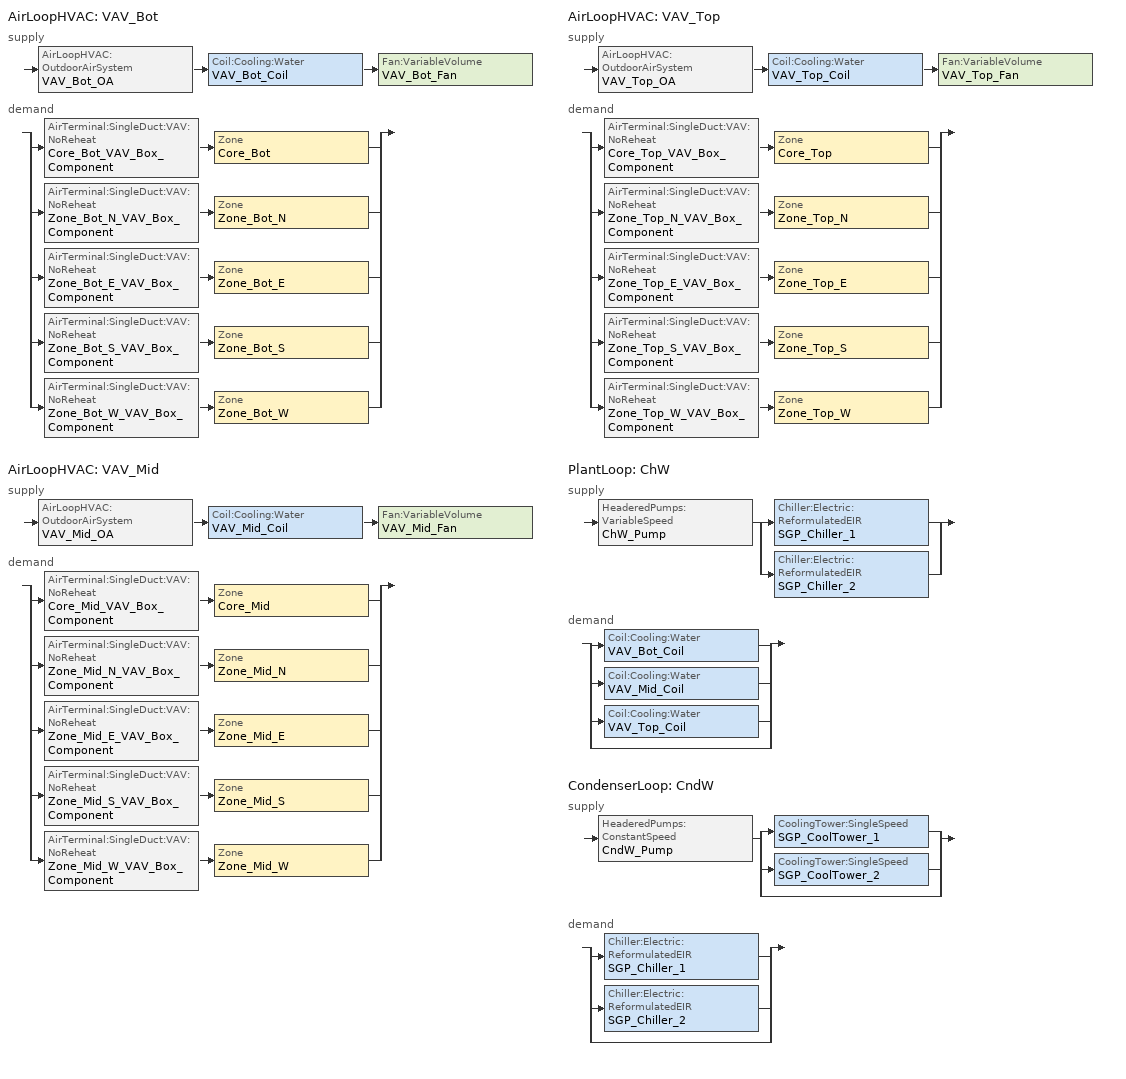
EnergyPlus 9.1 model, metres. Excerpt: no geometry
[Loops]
AirLoopHVAC 'VAV_Bot'
 supply: AirLoopHVAC:OutdoorAirSystem 'VAV_Bot_OA' > Coil:Cooling:Water 'VAV_Bot_Coil' > Fan:VariableVolume 'VAV_Bot_Fan'
 demand: split
  | AirTerminal:SingleDuct:VAV:NoReheat 'Core_Bot_VAV_Box_Component' > Zone 'Core_Bot'
  | AirTerminal:SingleDuct:VAV:NoReheat 'Zone_Bot_N_VAV_Box_Component' > Zone 'Zone_Bot_N'
  | AirTerminal:SingleDuct:VAV:NoReheat 'Zone_Bot_E_VAV_Box_Component' > Zone 'Zone_Bot_E'
  | AirTerminal:SingleDuct:VAV:NoReheat 'Zone_Bot_S_VAV_Box_Component' > Zone 'Zone_Bot_S'
  | AirTerminal:SingleDuct:VAV:NoReheat 'Zone_Bot_W_VAV_Box_Component' > Zone 'Zone_Bot_W'
AirLoopHVAC 'VAV_Mid'
 supply: AirLoopHVAC:OutdoorAirSystem 'VAV_Mid_OA' > Coil:Cooling:Water 'VAV_Mid_Coil' > Fan:VariableVolume 'VAV_Mid_Fan'
 demand: split
  | AirTerminal:SingleDuct:VAV:NoReheat 'Core_Mid_VAV_Box_Component' > Zone 'Core_Mid'
  | AirTerminal:SingleDuct:VAV:NoReheat 'Zone_Mid_N_VAV_Box_Component' > Zone 'Zone_Mid_N'
  | AirTerminal:SingleDuct:VAV:NoReheat 'Zone_Mid_E_VAV_Box_Component' > Zone 'Zone_Mid_E'
  | AirTerminal:SingleDuct:VAV:NoReheat 'Zone_Mid_S_VAV_Box_Component' > Zone 'Zone_Mid_S'
  | AirTerminal:SingleDuct:VAV:NoReheat 'Zone_Mid_W_VAV_Box_Component' > Zone 'Zone_Mid_W'
AirLoopHVAC 'VAV_Top'
 supply: AirLoopHVAC:OutdoorAirSystem 'VAV_Top_OA' > Coil:Cooling:Water 'VAV_Top_Coil' > Fan:VariableVolume 'VAV_Top_Fan'
 demand: split
  | AirTerminal:SingleDuct:VAV:NoReheat 'Core_Top_VAV_Box_Component' > Zone 'Core_Top'
  | AirTerminal:SingleDuct:VAV:NoReheat 'Zone_Top_N_VAV_Box_Component' > Zone 'Zone_Top_N'
  | AirTerminal:SingleDuct:VAV:NoReheat 'Zone_Top_E_VAV_Box_Component' > Zone 'Zone_Top_E'
  | AirTerminal:SingleDuct:VAV:NoReheat 'Zone_Top_S_VAV_Box_Component' > Zone 'Zone_Top_S'
  | AirTerminal:SingleDuct:VAV:NoReheat 'Zone_Top_W_VAV_Box_Component' > Zone 'Zone_Top_W'
PlantLoop 'ChW'
 supply: HeaderedPumps:VariableSpeed 'ChW_Pump' > split
  | Chiller:Electric:ReformulatedEIR 'SGP_Chiller_1'
  | Chiller:Electric:ReformulatedEIR 'SGP_Chiller_2'
 demand: split
  | Coil:Cooling:Water 'VAV_Bot_Coil'
  | Coil:Cooling:Water 'VAV_Mid_Coil'
  | Coil:Cooling:Water 'VAV_Top_Coil'
  | bypass
CondenserLoop 'CndW'
 supply: HeaderedPumps:ConstantSpeed 'CndW_Pump' > split
  | CoolingTower:SingleSpeed 'SGP_CoolTower_1'
  | CoolingTower:SingleSpeed 'SGP_CoolTower_2'
  | bypass
 demand: split
  | Chiller:Electric:ReformulatedEIR 'SGP_Chiller_1'
  | Chiller:Electric:ReformulatedEIR 'SGP_Chiller_2'
  | bypass
[SizingPeriod:DesignDay] Day of Month=21; Day Type=SummerDesignDay; Maximum Dry-Bulb Temperature {C}=33.3; Daily Dry-Bulb Temperature Range {deltaC}=5.5; Dry-Bulb Temperature Range Modifier Type=DefaultMultipliers; Humidity Condition Type=Wetbulb; Wetbulb or DewPoint at Maximum Dry-Bulb {C}=27.8; Barometric Pressure {Pa}=101133; Wind Speed {m/s}=4.1; Wind Direction {deg}=30; Rain Indicator=No; Snow Indicator=No; Daylight Saving Time Indicator=No; Solar Model Indicator=ASHRAEtau; ASHRAE Clear Sky Optical Depth for Beam Irradiance (taub)=0.494; ASHRAE Clear Sky Optical Depth for Diffuse Irradiance (taud)=2.03
Name | Month
SGP_Design_Day_Oct | 10
SGP_Design_Day_Dec | 12
[Shading:Overhang]
Zone_Top_W_Wall_W_Shade: Window or Door=Zone_Top_W_Wall_W_Window; Height above Window or Door {m}=0; Tilt Angle from Window/Door {deg}=90; Left extension from Window/Door Width {m}=0; Right extension from Window/Door Width {m}=0; Depth {m}=0.6
[DesignSpecification:OutdoorAir] Outdoor Air Method=Maximum; Outdoor Air Flow per Person {m3/s-person}=0.0055; Outdoor Air Flow per Zone Floor Area {m3/s-m2}=6e-04
Name | Outdoor Air Flow per Zone {m3/s}
SZ_DSOA_Core_Bot; SZ_DSOA_Core_Mid; SZ_DSOA_Core_Top; SZ_DSOA_Zone_Bot_N; SZ_DSOA_Zone_Bot_E; SZ_DSOA_Zone_Bot_S; SZ_DSOA_Zone_Bot_W; SZ_DSOA_Zone_Mid_N; SZ_DSOA_Zone_Mid_E; SZ_DSOA_Zone_Mid_S; SZ_DSOA_Zone_Mid_W; SZ_DSOA_Zone_Top_N; SZ_DSOA_Zone_Top_E; SZ_DSOA_Zone_Top_S; SZ_DSOA_Zone_Top_W | 0
CM_DSOA_Core_Top; CM_DSOA_Zone_Top_S; CM_DSOA_Zone_Top_E; CM_DSOA_Zone_Top_N; CM_DSOA_Zone_Top_W; CM_DSOA_Core_Bot; CM_DSOA_Zone_Bot_S; CM_DSOA_Zone_Bot_E; CM_DSOA_Zone_Bot_N; CM_DSOA_Zone_Bot_W; CM_DSOA_Core_Mid; CM_DSOA_Zone_Mid_S; CM_DSOA_Zone_Mid_E; CM_DSOA_Zone_Mid_N; CM_DSOA_Zone_Mid_W
[DesignSpecification:ZoneAirDistribution] Zone Air Distribution Effectiveness in Cooling Mode=1; Zone Air Distribution Effectiveness in Heating Mode=1
CM_DSZAD_Core_Top; CM_DSZAD_Zone_Top_S; CM_DSZAD_Zone_Top_E; CM_DSZAD_Zone_Top_N; CM_DSZAD_Zone_Top_W; CM_DSZAD_Core_Bot; CM_DSZAD_Zone_Bot_S; CM_DSZAD_Zone_Bot_E; CM_DSZAD_Zone_Bot_N; CM_DSZAD_Zone_Bot_W; CM_DSZAD_Core_Mid; CM_DSZAD_Zone_Mid_S; CM_DSZAD_Zone_Mid_E; CM_DSZAD_Zone_Mid_N; CM_DSZAD_Zone_Mid_W
[Sizing:Zone] Zone Cooling Design Supply Air Temperature Input Method=SupplyAirTemperature; Zone Cooling Design Supply Air Temperature {C}=13.5; Zone Heating Design Supply Air Temperature Input Method=SupplyAirTemperature; Zone Heating Design Supply Air Temperature {C}=40; Zone Heating Design Supply Air Humidity Ratio {kgWater/kgDryAir}=0.008; Zone Heating Sizing Factor=0; Zone Cooling Sizing Factor=1.1; Cooling Design Air Flow Method=DesignDay; Cooling Design Air Flow Rate {m3/s}=0; Cooling Minimum Air Flow {m3/s}=0; Cooling Minimum Air Flow Fraction=0; Heating Design Air Flow Method=DesignDay; Heating Design Air Flow Rate {m3/s}=0
Name | Zone Cooling Design Supply Air Humidity Ratio {kgWater/kgDryAir} | Design Specification Outdoor Air Object
Core_Bot | 0.0085 | SZ_DSOA_Core_Bot
Core_Mid | 0.0085 | SZ_DSOA_Core_Mid
Core_Top | 0.0085 | SZ_DSOA_Core_Top
Zone_Bot_N | 0.008 | SZ_DSOA_Zone_Bot_N
Zone_Bot_E | 0.008 | SZ_DSOA_Zone_Bot_E
Zone_Bot_S | 0.008 | SZ_DSOA_Zone_Bot_S
Zone_Bot_W | 0.008 | SZ_DSOA_Zone_Bot_W
Zone_Mid_N | 0.008 | SZ_DSOA_Zone_Mid_N
Zone_Mid_E | 0.008 | SZ_DSOA_Zone_Mid_E
Zone_Mid_S | 0.008 | SZ_DSOA_Zone_Mid_S
Zone_Mid_W | 0.008 | SZ_DSOA_Zone_Mid_W
Zone_Top_N | 0.008 | SZ_DSOA_Zone_Top_N
Zone_Top_E | 0.008 | SZ_DSOA_Zone_Top_E
Zone_Top_S | 0.008 | SZ_DSOA_Zone_Top_S
Zone_Top_W | 0.008 | SZ_DSOA_Zone_Top_W
[Sizing:System] Type of Load to Size On=Total; Design Outdoor Air Flow Rate {m3/s}=Autosize; Central Heating Maximum System Air Flow Ratio=0.25; Preheat Design Temperature {C}=7; Preheat Design Humidity Ratio {kgWater/kgDryAir}=0.008; Precool Design Temperature {C}=12.8; Precool Design Humidity Ratio {kgWater/kgDryAir}=0.008; Central Cooling Design Supply Air Temperature {C}=12.8; Central Heating Design Supply Air Temperature {C}=12.8; Type of Zone Sum to Use=Coincident; 100% Outdoor Air in Cooling=No; 100% Outdoor Air in Heating=No; Central Cooling Design Supply Air Humidity Ratio {kgWater/kgDryAir}=0.008; Central Heating Design Supply Air Humidity Ratio {kgWater/kgDryAir}=0.008; Cooling Supply Air Flow Rate Method=DesignDay; Cooling Supply Air Flow Rate {m3/s}=0; Heating Supply Air Flow Rate Method=DesignDay; Heating Supply Air Flow Rate {m3/s}=0; System Outdoor Air Method=ZoneSum; Zone Maximum Outdoor Air Fraction=1; Cooling Design Capacity Method=CoolingDesignCapacity; Cooling Design Capacity {W}=autosize; Heating Design Capacity Method=HeatingDesignCapacity; Heating Design Capacity {W}=autosize; Central Cooling Capacity Control Method=OnOff
VAV_Bot; VAV_Mid; VAV_Top
[Sizing:Plant] Loop Design Temperature Difference {deltaC}=5.5
Name | Loop Type | Design Loop Exit Temperature {C}
ChW | Cooling | 6.7
CndW | Condenser | 29.5
[ZoneControl:Thermostat] Control Type Schedule=Sch_Zone_Thermostat_Control_Type
Name | Zone or ZoneList | Control 1
Core_Bot_Thermostat | Core_Bot | Core_Bot_SPSched
Core_Mid_Thermostat | Core_Mid | Core_Mid_SPSched
Core_Top_Thermostat | Core_Top | Core_Top_SPSched
Zone_Bot_N_Thermostat | Zone_Bot_N | Zone_Bot_N_SPSched
Zone_Bot_E_Thermostat | Zone_Bot_E | Zone_Bot_E_SPSched
Zone_Bot_S_Thermostat | Zone_Bot_S | Zone_Bot_S_SPSched
Zone_Bot_W_Thermostat | Zone_Bot_W | Zone_Bot_W_SPSched
Zone_Mid_N_Thermostat | Zone_Mid_N | Zone_Mid_N_SPSched
Zone_Mid_E_Thermostat | Zone_Mid_E | Zone_Mid_E_SPSched
Zone_Mid_S_Thermostat | Zone_Mid_S | Zone_Mid_S_SPSched
Zone_Mid_W_Thermostat | Zone_Mid_W | Zone_Mid_W_SPSched
Zone_Top_N_Thermostat | Zone_Top_N | Zone_Top_N_SPSched
Zone_Top_E_Thermostat | Zone_Top_E | Zone_Top_E_SPSched
Zone_Top_S_Thermostat | Zone_Top_S | Zone_Top_S_SPSched
Zone_Top_W_Thermostat | Zone_Top_W | Zone_Top_W_SPSched
[ThermostatSetpoint:SingleCooling]
Name | Setpoint Temperature Schedule
Core_Bot_SPSched; Core_Mid_SPSched; Core_Top_SPSched | Sch_Zone_Cooling_Setpoint_Wo_Solar
Zone_Bot_N_SPSched; Zone_Bot_E_SPSched; Zone_Bot_S_SPSched; Zone_Bot_W_SPSched; Zone_Mid_N_SPSched; Zone_Mid_E_SPSched; Zone_Mid_S_SPSched; Zone_Mid_W_SPSched; Zone_Top_N_SPSched; Zone_Top_E_SPSched; Zone_Top_S_SPSched; Zone_Top_W_SPSched | Sch_Zone_Cooling_Setpoint_Solar
[AirTerminal:SingleDuct:VAV:NoReheat] Availability Schedule=Sch_Always_On; Maximum Air Flow Rate {m3/s}=Autosize; Zone Minimum Air Flow Input Method=Constant; Constant Minimum Air Flow Fraction=0.2
Core_Bot_VAV_Box_Component; Core_Mid_VAV_Box_Component; Core_Top_VAV_Box_Component; Zone_Bot_N_VAV_Box_Component; Zone_Bot_E_VAV_Box_Component; Zone_Bot_S_VAV_Box_Component; Zone_Bot_W_VAV_Box_Component; Zone_Mid_N_VAV_Box_Component; Zone_Mid_E_VAV_Box_Component; Zone_Mid_S_VAV_Box_Component; Zone_Mid_W_VAV_Box_Component; Zone_Top_N_VAV_Box_Component; Zone_Top_E_VAV_Box_Component; Zone_Top_S_VAV_Box_Component; Zone_Top_W_VAV_Box_Component
[Zone equipment]
Core_Bot: Core_Bot_VAV_Box_Component
Core_Mid: Core_Mid_VAV_Box_Component
Core_Top: Core_Top_VAV_Box_Component
Zone_Bot_N: Zone_Bot_N_VAV_Box_Component
Zone_Bot_E: Zone_Bot_E_VAV_Box_Component
Zone_Bot_S: Zone_Bot_S_VAV_Box_Component
Zone_Bot_W: Zone_Bot_W_VAV_Box_Component
Zone_Mid_N: Zone_Mid_N_VAV_Box_Component
Zone_Mid_E: Zone_Mid_E_VAV_Box_Component
Zone_Mid_S: Zone_Mid_S_VAV_Box_Component
Zone_Mid_W: Zone_Mid_W_VAV_Box_Component
Zone_Top_N: Zone_Top_N_VAV_Box_Component
Zone_Top_E: Zone_Top_E_VAV_Box_Component
Zone_Top_S: Zone_Top_S_VAV_Box_Component
Zone_Top_W: Zone_Top_W_VAV_Box_Component
[Fan:VariableVolume] Availability Schedule=Sch_ACMV; Fan Total Efficiency=0.61; Pressure Rise {Pa}=1000; Maximum Flow Rate {m3/s}=Autosize; Fan Power Minimum Flow Rate Input Method=Fraction; Fan Power Minimum Flow Fraction=0.5; Motor Efficiency=0.91; Motor In Airstream Fraction=1; Fan Power Coefficient 1=0.0471828; Fan Power Coefficient 2=0.130542; Fan Power Coefficient 3=-0.117287; Fan Power Coefficient 4=0.940314; Fan Power Coefficient 5=0
VAV_Bot_Fan; VAV_Mid_Fan; VAV_Top_Fan
[Fan:ZoneExhaust] Availability Schedule=Sch_ACMV; Fan Total Efficiency=0.65; Maximum Flow Rate {m3/s}=0.388889; System Availability Manager Coupling Mode=Coupled; Balanced Exhaust Fraction Schedule=Sch_Always_On
Name | Pressure Rise {Pa}
Bot_Toilet_Exhaust_Fan; Top_Toilet_Exhaust_Fan | 800
Mid_Toilet_Exhaust_Fan | 12000
[Coil:Cooling:Water] Availability Schedule=Sch_Always_On; Design Water Flow Rate {m3/s}=Autosize; Design Air Flow Rate {m3/s}=Autosize; Design Inlet Water Temperature {C}=Autosize; Design Inlet Air Temperature {C}=Autosize; Design Outlet Air Temperature {C}=Autosize; Design Inlet Air Humidity Ratio {kgWater/kgDryAir}=Autosize; Design Outlet Air Humidity Ratio {kgWater/kgDryAir}=Autosize; Type of Analysis=DetailedAnalysis; Heat Exchanger Configuration=Crossflow
VAV_Bot_Coil; VAV_Mid_Coil; VAV_Top_Coil
[Controller:WaterCoil] Control Variable=Temperature; Action=Reverse; Actuator Variable=Flow; Maximum Actuated Flow {m3/s}=Autosize; Minimum Actuated Flow {m3/s}=0
VAV_Bot_Coil_Controller; VAV_Mid_Coil_Controller; VAV_Top_Coil_Controller
[Controller:OutdoorAir] Minimum Outdoor Air Flow Rate {m3/s}=0; Maximum Outdoor Air Flow Rate {m3/s}=Autosize; Economizer Control Type=NoEconomizer; Economizer Control Action Type=Modulateflow; Lockout Type=NoLockout; Minimum Limit Type=Fixedminimum; Minimum Outdoor Air Schedule=Sch_MinOA
Name | Mechanical Ventilation Controller
VAV_Bot_OA_Controller | VAV_Bot_DCV
VAV_Mid_OA_Controller | VAV_Mid_DCV
VAV_Top_OA_Controller | VAV_Top_DCV
[Controller:MechanicalVentilation] Availability Schedule=Sch_Always_On; Demand Controlled Ventilation=Yes; System Outdoor Air Method=VentilationRateProcedure
Name | Zone 1 | Design Specification Outdoor Air Object Name 1 | Design Specification Zone Air Distribution Object Name 1 | Zone 2 | Design Specification Outdoor Air Object Name 2 | Design Specification Zone Air Distribution Object Name 2 | Zone 3 | Design Specification Outdoor Air Object Name 3 | Design Specification Zone Air Distribution Object Name 3 | Zone 4 | Design Specification Outdoor Air Object Name 4 | Design Specification Zone Air Distribution Object Name 4 | Zone 5 | Design Specification Outdoor Air Object Name 5 | Design Specification Zone Air Distribution Object Name 5
VAV_Top_DCV | Core_Top | CM_DSOA_Core_Top | CM_DSZAD_Core_Top | Zone_Top_S | CM_DSOA_Zone_Top_S | CM_DSZAD_Zone_Top_S | Zone_Top_E | CM_DSOA_Zone_Top_E | CM_DSZAD_Zone_Top_E | Zone_Top_N | CM_DSOA_Zone_Top_N | CM_DSZAD_Zone_Top_N | Zone_Top_W | CM_DSOA_Zone_Top_W | CM_DSZAD_Zone_Top_W
VAV_Bot_DCV | Core_Bot | CM_DSOA_Core_Bot | CM_DSZAD_Core_Bot | Zone_Bot_S | CM_DSOA_Zone_Bot_S | CM_DSZAD_Zone_Bot_S | Zone_Bot_E | CM_DSOA_Zone_Bot_E | CM_DSZAD_Zone_Bot_E | Zone_Bot_N | CM_DSOA_Zone_Bot_N | CM_DSZAD_Zone_Bot_N | Zone_Bot_W | CM_DSOA_Zone_Bot_W | CM_DSZAD_Zone_Bot_W
VAV_Mid_DCV | Core_Mid | CM_DSOA_Core_Mid | CM_DSZAD_Core_Mid | Zone_Mid_S | CM_DSOA_Zone_Mid_S | CM_DSZAD_Zone_Mid_S | Zone_Mid_E | CM_DSOA_Zone_Mid_E | CM_DSZAD_Zone_Mid_E | Zone_Mid_N | CM_DSOA_Zone_Mid_N | CM_DSZAD_Zone_Mid_N | Zone_Mid_W | CM_DSOA_Zone_Mid_W | CM_DSZAD_Zone_Mid_W
[AirLoopHVAC] Design Supply Air Flow Rate {m3/s}=Autosize
VAV_Bot; VAV_Mid; VAV_Top
[HeaderedPumps:ConstantSpeed]
CndW_Pump: Total Design Flow Rate {m3/s}=0.16576; Number of Pumps in Bank=2; Flow Sequencing Control Scheme=Sequential; Design Pump Head {Pa}=150000; Design Power Consumption {W}=Autosize; Motor Efficiency=0.926; Fraction of Motor Inefficiencies to Fluid Stream=0; Pump Control Type=Intermittent
[HeaderedPumps:VariableSpeed]
ChW_Pump: Total Design Flow Rate {m3/s}=0.12288; Number of Pumps in Bank=2; Flow Sequencing Control Scheme=Sequential; Design Pump Head {Pa}=2e+05; Design Power Consumption {W}=Autosize; Motor Efficiency=0.932; Fraction of Motor Inefficiencies to Fluid Stream=0; Coefficient 1 of the Part Load Performance Curve=0.0015303; Coefficient 2 of the Part Load Performance Curve=0.0052081; Coefficient 3 of the Part Load Performance Curve=1.10862; Coefficient 4 of the Part Load Performance Curve=-0.116356; Minimum Flow Rate Fraction=0; Pump Control Type=Intermittent
[Chiller:Electric:ReformulatedEIR] Reference Capacity {W}=1400000; Reference COP {W/W}=6.1; Reference Leaving Chilled Water Temperature {C}=6.7; Reference Leaving Condenser Water Temperature {C}=35; Reference Chilled Water Flow Rate {m3/s}=Autosize; Reference Condenser Water Flow Rate {m3/s}=Autosize; Cooling Capacity Function of Temperature Curve=WC_Cent_2010_Pb_CapFT; Electric Input to Cooling Output Ratio Function of Temperature Curve=WC_Cent_2010_Pb_EIRFT; Electric Input to Cooling Output Ratio Function of Part Load Ratio Curve Type=LeavingCondenserWaterTemperature; Electric Input to Cooling Output Ratio Function of Part Load Ratio Curve=WC_Cent_Gt600_2010_Pa_EIRFPLR; Minimum Part Load Ratio=0.1; Maximum Part Load Ratio=1; Optimum Part Load Ratio=1; Minimum Unloading Ratio=0.1; Leaving Chilled Water Lower Temperature Limit {C}=5; Chiller Flow Mode Type=NotModulated; Design Heat Recovery Water Flow Rate {m3/s}=0
SGP_Chiller_1; SGP_Chiller_2
[CoolingTower:SingleSpeed] Design Water Flow Rate {m3/s}=0.0828799; Design Air Flow Rate {m3/s}=62.5; Design Fan Power {W}=16500; Design U-Factor Times Area Value {W/K}=150000; Free Convection Air Flow Rate {m3/s}=AutoCalculate; Free Convection Air Flow Rate Sizing Factor=0.125; Free Convection U-Factor Times Area Value {W/K}=Autosize; Free Convection U-Factor Times Area Value Sizing Factor=0.1; Performance Input Method=UFactorTimesAreaAndDesignWaterFlowRate; Heat Rejection Capacity and Nominal Capacity Sizing Ratio=1.25; Free Convection Nominal Capacity Sizing Factor=0.1; Basin Heater Capacity {W/K}=0; Basin Heater Setpoint Temperature {C}=2; Evaporation Loss Factor {percent/K}=0.2; Drift Loss Percent {percent}=0.008; Blowdown Concentration Ratio=3; Capacity Control=FanCycling; Number of Cells=3; Cell Control=MinimalCell; Cell Minimum  Water Flow Rate Fraction=0.33; Cell Maximum Water Flow Rate Fraction=2.5; Sizing Factor=0.68
SGP_CoolTower_1; SGP_CoolTower_2
[PlantLoop]
ChW: Fluid Type=Water; Plant Equipment Operation Scheme=ChW_Loop_Operation_Scheme_List; Maximum Loop Temperature {C}=98; Minimum Loop Temperature {C}=1; Maximum Loop Flow Rate {m3/s}=Autosize; Minimum Loop Flow Rate {m3/s}=0; Plant Loop Volume {m3}=AutoCalculate; Load Distribution Scheme=UniformLoad; Common Pipe Simulation=None
[CondenserLoop]
CndW: Fluid Type=Water; Condenser Equipment Operation Scheme=CndW_Loop_Operation_Scheme_List; Maximum Loop Temperature {C}=80; Minimum Loop Temperature {C}=5; Maximum Loop Flow Rate {m3/s}=Autosize; Minimum Loop Flow Rate {m3/s}=0; Condenser Loop Volume {m3}=Autosize; Load Distribution Scheme=SequentialLoad
[PlantEquipmentList]
ChW_Equipment_List_1: SGP_Chiller_1
ChW_Equipment_List_2: SGP_Chiller_1, SGP_Chiller_2
[CondenserEquipmentList]
CndW_Equipment_List_1: SGP_CoolTower_1
CndW_Equipment_List_2: SGP_CoolTower_1, SGP_CoolTower_2
[PlantEquipmentOperation:CoolingLoad] Load Range 1 Lower Limit {W}=0; Load Range 1 Upper Limit {W}=1400000; Load Range 2 Lower Limit {W}=1400000; Load Range 2 Upper Limit {W}=1e+14
Name | Range 1 Equipment List | Range 2 Equipment List
ChW_Operation_Scheme | ChW_Equipment_List_1 | ChW_Equipment_List_2
CndW_Operation_Scheme | CndW_Equipment_List_1 | CndW_Equipment_List_2
[PlantEquipmentOperationSchemes]
ChW_Loop_Operation_Scheme_List: Control Scheme 1=ChW_Operation_Scheme; Control Scheme 1 Schedule=Sch_Chiller
[CondenserEquipmentOperationSchemes]
CndW_Loop_Operation_Scheme_List: Control Scheme 1=CndW_Operation_Scheme; Control Scheme 1 Schedule=Sch_Chiller
[SetpointManager:Scheduled] Control Variable=Temperature
Name | Schedule | Setpoint Node or NodeList
VAV_Bot_Coil_Sat_Setpoint | Sch_Coil_SAT | VAV_Bot_Coil_Fan_Air_Node
VAV_Mid_Coil_Sat_Setpoint | Sch_Coil_SAT | VAV_Mid_Coil_Fan_Air_Node
VAV_Top_Coil_Sat_Setpoint | Sch_Coil_SAT | VAV_Top_Coil_Fan_Air_Node
ChW_Loop_Setpoint_Manager | Sch_ChW_Loop_Temp | ChW_Supply_Outlet_Node
CndW_Loop_Setpoint_Manager | Sch_CndW_Loop_Temp | CndW_Supply_Outlet_Node
ChW_Loop_Demand_Inlet_Setpoint_Manager | Sch_ChW_Loop_Temp | ChW_Demand_Inlet_Node
[Schedule:Compact]
Sch_Always_On; Sch_MinOA: Through: 12/31, For: AllDays, Until: 24:00, 1
Sch_Coil_SAT: Through: 12/31, For: AllDays, Until: 24:00, 12.8
Sch_ChW_Loop_Temp: Through: 12/31, For: AllDays, Until: 24:00, 6.7
Sch_CndW_Loop_Temp: Through: 12/31, For: AllDays, Until: 24:00, 29.5
Sch_Zone_Cooling_Setpoint_Solar: Through: 12/31, For: AllDays, Until: 24:00, 24.3545
Sch_Zone_Thermostat_Control_Type: Through: 12/31, For: AllDays, Until: 24:00, 2
Sch_Chiller; Sch_ACMV: Through: 12/31, For: Weekdays, Until: 01:00, 0, Until: 02:00, 0, Until: 03:00, 0, Until: 04:00, 0, Until: 05:00, 0, Until: 06:00, 0, Until: 07:30, 0, Until: 08:00, 1, Until: 09:00, 1, Until: 10:00, 1, Until: 11:00, 1, Until: 12:00, 1, Until: 13:00, 1, Until: 14:00, 1, Until: 15:00, 1, Until: 16:00, 1, Until: 17:00, 1, Until: 18:00, 1, Until: 19:00, 0, Until: 20:00, 0, Until: 21:00, 0, Until: 22:00, 0, Until: 23:00, 0, Until: 24:00, 0, For: Saturday, Until: 01:00, 0, Until: 02:00, 0, Until: 03:00, 0, Until: 04:00, 0, Until: 05:00, 0, Until: 06:00, 0, Until: 07:30, 0, Until: 08:00, 1, Until: 09:00, 1, Until: 10:00, 1, Until: 11:00, 1, Until: 12:00, 1, Until: 13:00, 1, Until: 14:00, 0, Until: 15:00, 0, Until: 16:00, 0, Until: 17:00, 0, Until: 18:00, 0, Until: 19:00, 0, Until: 20:00, 0, Until: 21:00, 0, Until: 22:00, 0, Until: 23:00, 0, Until: 24:00, 0, For: Sunday Holidays, Until: 01:00, 0, Until: 02:00, 0, Until: 03:00, 0, Until: 04:00, 0, Until: 05:00, 0, Until: 06:00, 0, Until: 07:00, 0, Until: 08:00, 0, Until: 09:00, 0, Until: 10:00, 0, Until: 11:00, 0, Until: 12:00, 0, Until: 13:00, 0, Until: 14:00, 0, Until: 15:00, 0, Until: 16:00, 0, Until: 17:00, 0, Until: 18:00, 0, Until: 19:00, 0, Until: 20:00, 0, Until: 21:00, 0, Until: 22:00, 0, Until: 23:00, 0, Until: 24:00, 0, For: SummerDesignDay AllOtherDays, Until: 01:00, 0, Until: 02:00, 0, Until: 03:00, 0, Until: 04:00, 0, Until: 05:00, 0, Until: 06:00, 0, Until: 07:30, 0, Until: 08:00, 1, Until: 09:00, 1, Until: 10:00, 1, Until: 11:00, 1, Until: 12:00, 1, Until: 13:00, 1, Until: 14:00, 1, Until: 15:00, 1, Until: 16:00, 1, Until: 17:00, 1, Until: 18:00, 1, Until: 19:00, 0, Until: 20:00, 0, Until: 21:00, 0, Until: 22:00, 0, Until: 23:00, 0, Until: 24:00, 0
Sch_Zone_Cooling_Setpoint_Wo_Solar: Through: 12/31, For: AllDays, Until: 24:00, 21.7422
[Curve:Bicubic]
WC_Cent_Gt600_2010_Pa_EIRFPLR: Coefficient1 Constant=-0.136053; Coefficient2 x=0.0086427; Coefficient3 x**2=3.85558e-06; Coefficient4 y=1.024034; Coefficient5 y**2=0.0604744; Coefficient6 x*y=-0.00894786; Coefficient7 x**3=0; Coefficient8 y**3=0.057066; Coefficient9 x**2*y=0; Coefficient10 x*y**2=0; Minimum Value of x=31.13; Maximum Value of x=36.52; Minimum Value of y=0.19; Maximum Value of y=1.03
[Curve:Biquadratic] Minimum Value of x=5; Maximum Value of x=10; Minimum Value of y=17.78; Maximum Value of y=46.11
Name | Coefficient1 Constant | Coefficient2 x | Coefficient3 x**2 | Coefficient4 y | Coefficient5 y**2 | Coefficient6 x*y
WC_Cent_2010_Pb_CapFT | 0.536234 | 0.005581 | -0.0013654 | 0.0488966 | -0.0012018 | 0.0010523
WC_Cent_2010_Pb_EIRFT | 1.08218 | 0.0042977 | -0.0013182 | -0.0260781 | 0.0008256 | -0.0006013
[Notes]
The Singapore benchmark model was developed in colloboration with Building
and Construction Authority (BCA), and BECA. This research was funded by the
Republic of Singapore's National Research Foundation through a grant to the
Berkeley Education Alliance for Research in Singapore (BEARS) for the
Singapore-Berkeley Building Efficiency and Sustainability in the Tropics.
A full description of the benchmark model and results can be found in
Duarte C, Raftery P, Schiavon S. April 2016. SinBerBEST Technology Energy
Assessment Results. Final report to SinBerBEST. Center for the Built Environment,
University of California, Berkeley, CA,  pp. 69.
Concrete facade benchmark model
